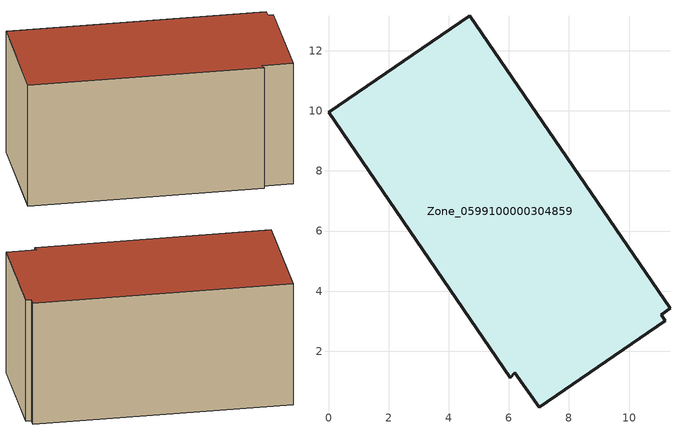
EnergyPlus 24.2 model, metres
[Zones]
Zone_0599100000304859
 floor ground (C_G): 0,9.95 4.7,13.16 11.36,3.44 11.07,3.22 11.21,3.01 7.01,0.14 6.19,1.29 6.05,1.11 z0
 wall outside (C_F): 4.7,13.16 0,9.95 6.05,1.11 6.19,1.29 7.01,0.14 11.21,3.01 11.07,3.22 11.36,3.44 4.7,13.16 z0:5.97
 roof outside (C_R): 6.19,1.29 7.01,0.14 11.21,3.01 11.07,3.22 11.36,3.44 4.7,13.16 0,9.95 6.05,1.11 z5.97
[BUILDING]
Pand.0599100000304859: North Axis=0; Terrain=City; Loads Convergence Tolerance Value=0.04; Temperature Convergence Tolerance Value=0.4; Solar Distribution=FullExterior; Maximum Number of Warmup Days=25; Minimum Number of Warmup Days=1
[Site:Location]
Rotterdam.The.Hague.AP_ZH_NLD Design_Conditions: Latitude=51.96; Longitude=4.45; Time Zone=1; Elevation=-4.5
[SITE:GROUNDTEMPERATURE:BUILDINGSURFACE]
18, 18, 18, 18, 18, 18, 18, 18, 18, 18, 18, 18
[MATERIAL] Thermal Absorptance=0.9; Solar Absorptance=0.7; Visible Absorptance=0.7
Name | Roughness | Thickness | Conductivity | Density | Specific Heat
G.TI.1946-1964 | MediumSmooth | 0.15 | 1 | 540 | 1210
F.TI.1946-1964 | Rough | 0.3 | 0.857143 | 1920 | 840
R.TI.1946-1964 | MediumRough | 0.2 | 0.277778 | 1500 | 1000
[CONSTRUCTION]
C_G: G.TI.1946-1964
C_F: F.TI.1946-1964
C_R: R.TI.1946-1964
[ZONE]
Zone_0599100000304859: Type=1; Multiplier=1; Ceiling Height=Autocalculate; Volume=Autocalculate; Floor Area=autocalculate; Part of Total Floor Area=Yes
[ZONEINFILTRATION:DESIGNFLOWRATE]
Infil_Zone_0599100000304859: Zone or ZoneList or Space or SpaceList=Zone_0599100000304859; Schedule=AlwaysOn; Design Flow Rate Calculation Method=Flow/Area; Flow Rate per Floor Area=0.003; Constant Term Coefficient=1; Temperature Term Coefficient=0; Velocity Term Coefficient=0; Velocity Squared Term Coefficient=0
[HVACTEMPLATE:ZONE:IDEALLOADSAIRSYSTEM]
Zone_0599100000304859: Maximum Heating Supply Air Temperature=50; Minimum Cooling Supply Air Temperature=13; Maximum Heating Supply Air Humidity Ratio=0.0156; Minimum Cooling Supply Air Humidity Ratio=0.0077; Heating Limit=NoLimit; Cooling Limit=NoLimit; Dehumidification Control Type=ConstantSensibleHeatRatio; Cooling Sensible Heat Ratio=0.7; Dehumidification Setpoint=60; Humidification Control Type=None; Humidification Setpoint=30; Outdoor Air Method=None; Outdoor Air Flow Rate per Person=0.00944; Outdoor Air Flow Rate per Zone Floor Area=0; Outdoor Air Flow Rate per Zone=0; Demand Controlled Ventilation Type=None; Outdoor Air Economizer Type=NoEconomizer; Heat Recovery Type=None; Sensible Heat Recovery Effectiveness=0.7; Latent Heat Recovery Effectiveness=0.65
[ZONECONTROL:THERMOSTAT]
ThermostatControl_Zone_0599100000304859: Zone or ZoneList=Zone_0599100000304859; Control Type Schedule=DualSetpointControlType; Control 1=Thermostat_Zone_0599100000304859; Temperature Difference Between Cutout And Setpoint=0
[THERMOSTATSETPOINT:DUALSETPOINT]
Thermostat_Zone_0599100000304859: Heating Setpoint Temperature Schedule=HeatingSetpoint_Zone_0599100000304859; Cooling Setpoint Temperature Schedule=CoolingSetpoint_Zone_0599100000304859
[SCHEDULE:COMPACT]
HeatingSetpoint_Zone_0599100000304859: Through: 12/31, For: AllDays, Until: 24:00, 21
CoolingSetpoint_Zone_0599100000304859: Through: 12/31, For: AllDays, Until: 24:00, 24
DualSetpointControlType: Through: 12/31, For: AllDays, Until: 24:00, 4
AlwaysOn: Through: 12/31, For: AllDays, Until: 24:00, 1
